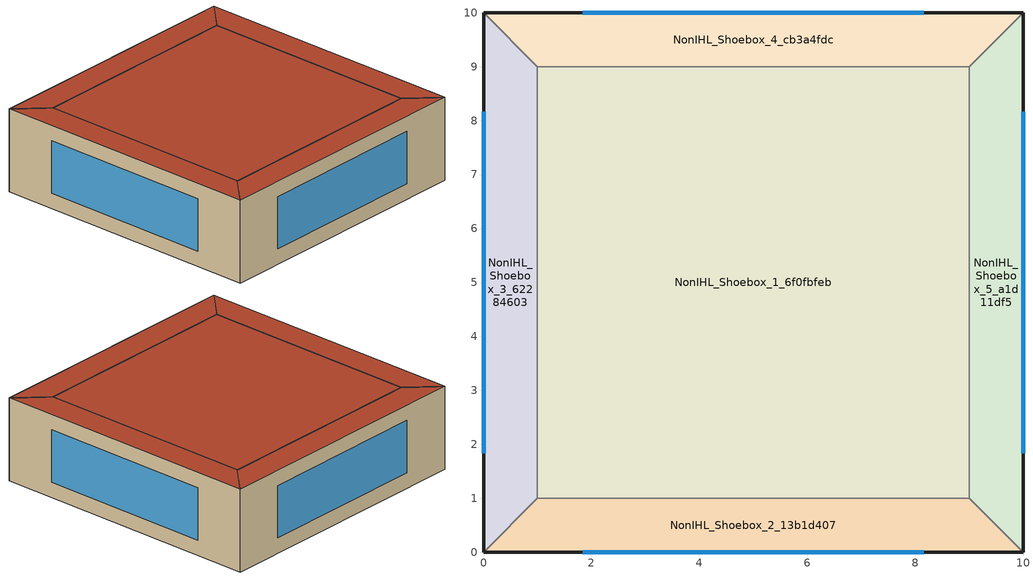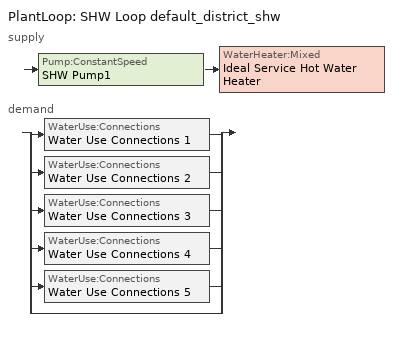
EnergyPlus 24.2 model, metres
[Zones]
NonIHL_Shoebox_1_6f0fbfeb
 floor ground (Generic Ground Slab): 9,9 9,1 1,1 1,9 z0
 wall to NonIHL_Shoebox_3_62284603 (Generic Air Boundary): 1,9 1,1 z0:3
 wall to NonIHL_Shoebox_2_13b1d407 (Generic Air Boundary): 1,1 9,1 z0:3
 wall to NonIHL_Shoebox_5_a1d11df5 (Generic Air Boundary): 9,1 9,9 z0:3
 wall to NonIHL_Shoebox_4_cb3a4fdc (Generic Air Boundary): 9,9 1,9 z0:3
 roof outside (exterior_roof): 1,9 1,1 9,1 9,9 z3
NonIHL_Shoebox_2_13b1d407
 floor ground (Generic Ground Slab): 9,1 10,0 0,0 1,1 z0
 wall outside (exterior_wall): 0,0 10,0 z0:3
 wall to NonIHL_Shoebox_5_a1d11df5 (Generic Air Boundary): 10,0 9,1 z0:3
 wall to NonIHL_Shoebox_3_62284603 (Generic Air Boundary): 1,1 0,0 z0:3
 window (Double Glazing with Low Emission Coating): 1.84,0 8.16,0 z0.55:2.45
 roof outside (exterior_roof): 0,0 10,0 9,1 1,1 z3
NonIHL_Shoebox_3_62284603
 floor ground (Generic Ground Slab): 0,10 1,9 1,1 0,0 z0
 wall outside (exterior_wall): 0,10 0,0 z0:3
 wall to NonIHL_Shoebox_4_cb3a4fdc (Generic Air Boundary): 1,9 0,10 z0:3
 window (Double Glazing with Low Emission Coating): 0,8.16 0,1.84 z0.55:2.45
 roof outside (exterior_roof): 0,10 0,0 1,1 1,9 z3
NonIHL_Shoebox_4_cb3a4fdc
 floor ground (Generic Ground Slab): 10,10 9,9 1,9 0,10 z0
 wall outside (exterior_wall): 10,10 0,10 z0:3
 wall to NonIHL_Shoebox_5_a1d11df5 (Generic Air Boundary): 9,9 10,10 z0:3
 window (Double Glazing with Low Emission Coating): 8.16,10 1.84,10 z0.55:2.45
 roof outside (exterior_roof): 0,10 1,9 9,9 10,10 z3
NonIHL_Shoebox_5_a1d11df5
 floor ground (Generic Ground Slab): 10,10 10,0 9,1 9,9 z0
 wall outside (exterior_wall): 10,0 10,10 z0:3
 window (Double Glazing with Low Emission Coating): 10,1.84 10,8.16 z0.55:2.45
 roof outside (exterior_roof): 10,10 9,9 9,1 10,0 z3
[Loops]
PlantLoop 'SHW Loop default_district_shw'
 supply: Pump:ConstantSpeed 'SHW Pump1' > WaterHeater:Mixed 'Ideal Service Hot Water Heater'
 demand: split
  | WaterUse:Connections 'Water Use Connections 1'
  | WaterUse:Connections 'Water Use Connections 2'
  | WaterUse:Connections 'Water Use Connections 3'
  | WaterUse:Connections 'Water Use Connections 4'
  | WaterUse:Connections 'Water Use Connections 5'
  | bypass
[Building]
NonIHL Archetype: North Axis {deg}=0; Terrain=City; Solar Distribution=FullExteriorWithReflections
[Site:Location]
Site 1: Latitude {deg}=0; Longitude {deg}=0; Time Zone {hr}=0; Elevation {m}=0
[Site:WaterMainsTemperature]
Calculation Method=CorrelationFromWeatherFile
[SizingPeriod:DesignDay]
Singapore Heating Design Day 99.6% Condns DB: Month=1; Day of Month=21; Day Type=WinterDesignDay; Maximum Dry-Bulb Temperature {C}=23.6; Daily Dry-Bulb Temperature Range {deltaC}=0; Dry-Bulb Temperature Range Modifier Type=DefaultMultipliers; Humidity Condition Type=Wetbulb; Wetbulb or DewPoint at Maximum Dry-Bulb {C}=23.6; Barometric Pressure {Pa}=31000; Wind Speed {m/s}=1.8; Wind Direction {deg}=359; Rain Indicator=No; Snow Indicator=No; Daylight Saving Time Indicator=No; Solar Model Indicator=ASHRAEClearSky; Sky Clearness=0; Begin Environment Reset Mode=FullResetAtBeginEnvironment
[Material] Roughness=MediumRough; Thermal Absorptance=0.9
Name | Thickness {m} | Conductivity {W/m-K} | Density {kg/m3} | Specific Heat {J/kg-K} | Solar Absorptance | Visible Absorptance
Generic 50mm Insulation | 0.05 | 0.03 | 43 | 1210 | 0.7 | 0.7
Generic HW Concrete | 0.2 | 1.95 | 2240 | 900 | 0.8 | 0.8
roofs | 0.25 | 0.303 | 1280 | 840 | 0.7 | 0.7
walls | 0.125 | 0.303 | 1280 | 840 | 0.7 | 0.7
[WindowMaterial:SimpleGlazingSystem]
Double Glazing with Low Emission Coating: U-Factor {W/m2-K}=1.6; Solar Heat Gain Coefficient=0.12; Visible Transmittance=0.6
[Construction]
Double Glazing with Low Emission Coating: Double Glazing with Low Emission Coating
exterior_roof: roofs
exterior_wall: walls
Generic Ground Slab: Generic 50mm Insulation, Generic HW Concrete
[Construction:AirBoundary]
Generic Air Boundary: None, 0
[Zone] Multiplier=1; Ceiling Height {m}=3; Part of Total Floor Area=Yes
Name | Volume {m3}
NonIHL_Shoebox_1_6f0fbfeb | 192
NonIHL_Shoebox_2_13b1d407; NonIHL_Shoebox_3_62284603; NonIHL_Shoebox_4_cb3a4fdc; NonIHL_Shoebox_5_a1d11df5 | 27
[Space] Space Type=NonIHL
Name | Zone
NonIHL_Shoebox_1_6f0fbfeb_Space | NonIHL_Shoebox_1_6f0fbfeb
NonIHL_Shoebox_2_13b1d407_Space | NonIHL_Shoebox_2_13b1d407
NonIHL_Shoebox_3_62284603_Space | NonIHL_Shoebox_3_62284603
NonIHL_Shoebox_4_cb3a4fdc_Space | NonIHL_Shoebox_4_cb3a4fdc
NonIHL_Shoebox_5_a1d11df5_Space | NonIHL_Shoebox_5_a1d11df5
[SpaceList]
NonIHL: NonIHL_Shoebox_1_6f0fbfeb_Space, NonIHL_Shoebox_4_cb3a4fdc_Space, NonIHL_Shoebox_2_13b1d407_Space, NonIHL_Shoebox_3_62284603_Space, NonIHL_Shoebox_5_a1d11df5_Space
[Lights]
NonIHL Lighting: Zone or ZoneList or Space or SpaceList=NonIHL; Schedule=Vacation; Design Level Calculation Method=Watts/Area; Watts per Floor Area {W/m2}=9.5; Return Air Fraction=0; Fraction Radiant=0.2; Fraction Visible=0.7; Fraction Replaceable=1
[People]
NonIHL People: Zone or ZoneList or Space or SpaceList=NonIHL; Number of People Schedule=Vacation; Number of People Calculation Method=People/Area; People per Floor Area {person/m2}=0.025064; Fraction Radiant=0.3; Sensible Heat Fraction=0.7; Activity Level Schedule=Activity Level
[ElectricEquipment]
NonIHL Equipment: Zone or ZoneList or Space or SpaceList=NonIHL; Schedule=Vacation; Design Level Calculation Method=Watts/Area; Watts per Floor Area {W/m2}=8; Fraction Latent=0; Fraction Radiant=0.5; Fraction Lost=0
[ZoneMixing] Schedule=Always On; Design Flow Rate Calculation Method=Flow/Zone
Name | Zone or Space | Design Flow Rate {m3/s} | Source Zone or Space
Zone Mixing 1 | NonIHL_Shoebox_1_6f0fbfeb | 1.44 | NonIHL_Shoebox_3_62284603
Zone Mixing 2 | NonIHL_Shoebox_1_6f0fbfeb | 1.44 | NonIHL_Shoebox_2_13b1d407
Zone Mixing 3 | NonIHL_Shoebox_1_6f0fbfeb | 1.44 | NonIHL_Shoebox_5_a1d11df5
Zone Mixing 4 | NonIHL_Shoebox_1_6f0fbfeb | 1.44 | NonIHL_Shoebox_4_cb3a4fdc
Zone Mixing 5 | NonIHL_Shoebox_2_13b1d407 | 0.254558 | NonIHL_Shoebox_5_a1d11df5
Zone Mixing 6 | NonIHL_Shoebox_2_13b1d407 | 1.44 | NonIHL_Shoebox_1_6f0fbfeb
Zone Mixing 7 | NonIHL_Shoebox_2_13b1d407 | 0.254558 | NonIHL_Shoebox_3_62284603
Zone Mixing 10 | NonIHL_Shoebox_3_62284603 | 0.254558 | NonIHL_Shoebox_4_cb3a4fdc
Zone Mixing 8 | NonIHL_Shoebox_3_62284603 | 0.254558 | NonIHL_Shoebox_2_13b1d407
Zone Mixing 9 | NonIHL_Shoebox_3_62284603 | 1.44 | NonIHL_Shoebox_1_6f0fbfeb
Zone Mixing 11 | NonIHL_Shoebox_4_cb3a4fdc | 0.254558 | NonIHL_Shoebox_3_62284603
Zone Mixing 12 | NonIHL_Shoebox_4_cb3a4fdc | 1.44 | NonIHL_Shoebox_1_6f0fbfeb
Zone Mixing 13 | NonIHL_Shoebox_4_cb3a4fdc | 0.254558 | NonIHL_Shoebox_5_a1d11df5
Zone Mixing 14 | NonIHL_Shoebox_5_a1d11df5 | 0.254558 | NonIHL_Shoebox_4_cb3a4fdc
Zone Mixing 15 | NonIHL_Shoebox_5_a1d11df5 | 1.44 | NonIHL_Shoebox_1_6f0fbfeb
Zone Mixing 16 | NonIHL_Shoebox_5_a1d11df5 | 0.254558 | NonIHL_Shoebox_2_13b1d407
[ZoneVentilation:DesignFlowRate] Schedule=Always On Discrete; Design Flow Rate Calculation Method=Flow/Zone; Design Flow Rate {m3/s}=0.9; Flow Rate per Floor Area {m3/s-m2}=0; Flow Rate per Person {m3/s-person}=0; Air Changes per Hour {1/hr}=0; Ventilation Type=Intake; Fan Pressure Rise {Pa}=60; Fan Total Efficiency=0.7; Constant Term Coefficient=0.606; Temperature Term Coefficient=0.03636; Velocity Term Coefficient=0.1177; Velocity Squared Term Coefficient=0; Minimum Indoor Temperature {C}=-100; Maximum Indoor Temperature {C}=100; Delta Temperature {deltaC}=-100; Minimum Outdoor Temperature {C}=-100; Maximum Outdoor Temperature {C}=100; Maximum Wind Speed {m/s}=40
Name | Zone or ZoneList or Space or SpaceList
VentilationFan_83599144..NonIHL_Shoebox_1_6f0fbfeb | NonIHL_Shoebox_1_6f0fbfeb
VentilationFan_5fbfaade..NonIHL_Shoebox_2_13b1d407 | NonIHL_Shoebox_2_13b1d407
VentilationFan_e0cdc3e5..NonIHL_Shoebox_3_62284603 | NonIHL_Shoebox_3_62284603
VentilationFan_709d3646..NonIHL_Shoebox_4_cb3a4fdc | NonIHL_Shoebox_4_cb3a4fdc
VentilationFan_81fce51d..NonIHL_Shoebox_5_a1d11df5 | NonIHL_Shoebox_5_a1d11df5
[PlantLoop]
SHW Loop default_district_shw: Fluid Type=Water; Plant Equipment Operation Scheme=SHW Loop default_district_shw Operation Schemes; Maximum Loop Temperature {C}=60; Minimum Loop Temperature {C}=10; Maximum Loop Flow Rate {m3/s}=Autosize; Minimum Loop Flow Rate {m3/s}=0; Plant Loop Volume {m3}=Autocalculate; Load Distribution Scheme=Optimal; Plant Loop Demand Calculation Scheme=SingleSetpoint; Common Pipe Simulation=None
[Sizing:Plant]
SHW Loop default_district_shw: Loop Type=Heating; Design Loop Exit Temperature {C}=60; Loop Design Temperature Difference {deltaC}=5; Sizing Option=NonCoincident; Zone Timesteps in Averaging Window=1; Coincident Sizing Factor Mode=None
[Pump:ConstantSpeed]
SHW Pump1: Design Flow Rate {m3/s}=Autosize; Design Pump Head {Pa}=29891; Design Power Consumption {W}=Autosize; Motor Efficiency=0.9; Fraction of Motor Inefficiencies to Fluid Stream=0; Pump Control Type=Intermittent; Design Power Sizing Method=PowerPerFlowPerPressure; Design Electric Power per Unit Flow Rate {W/(m3/s)}=348701.1; Design Shaft Power per Unit Flow Rate per Unit Head {W/((m3/s)-Pa)}=1.28205
[WaterHeater:Mixed]
Ideal Service Hot Water Heater: Tank Volume {m3}=0; Setpoint Temperature Schedule=Schedule Ruleset 2; Deadband Temperature Difference {deltaC}=2; Maximum Temperature Limit {C}=82.22; Heater Control Type=Modulate; Heater Maximum Capacity {W}=1000000; Heater Ignition Minimum Flow Rate {m3/s}=0; Heater Ignition Delay {s}=0; Heater Fuel Type=DistrictHeatingWater; Heater Thermal Efficiency=1; Off Cycle Parasitic Fuel Consumption Rate {W}=20; Off Cycle Parasitic Fuel Type=DistrictHeatingWater; Off Cycle Parasitic Heat Fraction to Tank=0.8; On Cycle Parasitic Fuel Consumption Rate {W}=0; On Cycle Parasitic Fuel Type=DistrictHeatingWater; On Cycle Parasitic Heat Fraction to Tank=0; Ambient Temperature Indicator=Schedule; Ambient Temperature Schedule=22C Ambient Condition; Off Cycle Loss Coefficient to Ambient Temperature {W/K}=0; Off Cycle Loss Fraction to Zone=1; On Cycle Loss Coefficient to Ambient Temperature {W/K}=0; On Cycle Loss Fraction to Zone=1; Use Side Effectiveness=1; Source Side Effectiveness=1; Use Side Design Flow Rate {m3/s}=Autosize; Source Side Design Flow Rate {m3/s}=Autosize; Indirect Water Heating Recovery Time {hr}=1.5; Source Side Flow Control Mode=IndirectHeatPrimarySetpoint
[WaterHeater:Sizing]
Ideal Service Hot Water Heater: Design Mode=PeakDraw; Time Storage Can Meet Peak Draw {hr}=0.538503; Time for Tank Recovery {hr}=0; Nominal Tank Volume for Autosizing Plant Connections {m3}=1
[WaterUse:Connections] Hot Water Supply Temperature Schedule=60.0C Hot Water; Drain Water Heat Exchanger Type=None; Drain Water Heat Exchanger Destination=Plant
Name | Water Use Equipment 1
Water Use Connections 1 | NonIHL Hot Water..NonIHL_Shoebox_1_6f0fbfeb
Water Use Connections 2 | NonIHL Hot Water..NonIHL_Shoebox_2_13b1d407
Water Use Connections 3 | NonIHL Hot Water..NonIHL_Shoebox_3_62284603
Water Use Connections 4 | NonIHL Hot Water..NonIHL_Shoebox_4_cb3a4fdc
Water Use Connections 5 | NonIHL Hot Water..NonIHL_Shoebox_5_a1d11df5
[WaterUse:Equipment] Flow Rate Fraction Schedule=Vacation; Target Temperature Schedule=60.0C Hot Water; Sensible Fraction Schedule=0.2 Hot Water Sensible Fraction; Latent Fraction Schedule=0.05 Hot Water Latent Fraction
Name | Peak Flow Rate {m3/s} | Zone
NonIHL Hot Water..NonIHL_Shoebox_1_6f0fbfeb | 3.24107e-07 | NonIHL_Shoebox_1_6f0fbfeb
NonIHL Hot Water..NonIHL_Shoebox_2_13b1d407 | 4.55775e-08 | NonIHL_Shoebox_2_13b1d407
NonIHL Hot Water..NonIHL_Shoebox_3_62284603 | 4.55775e-08 | NonIHL_Shoebox_3_62284603
NonIHL Hot Water..NonIHL_Shoebox_4_cb3a4fdc | 4.55775e-08 | NonIHL_Shoebox_4_cb3a4fdc
NonIHL Hot Water..NonIHL_Shoebox_5_a1d11df5 | 4.55775e-08 | NonIHL_Shoebox_5_a1d11df5
[PlantEquipmentOperationSchemes]
SHW Loop default_district_shw Operation Schemes: Control Scheme 1=SHW Loop default_district_shw Heating Operation Scheme; Control Scheme 1 Schedule=Always On Discrete
[PlantEquipmentOperation:HeatingLoad]
SHW Loop default_district_shw Heating Operation Scheme: Load Range 1 Lower Limit {W}=0; Load Range 1 Upper Limit {W}=1000000000; Range 1 Equipment List=SHW Loop default_district_shw Heating Equipment List
[PlantEquipmentList]
SHW Loop default_district_shw Heating Equipment List: Ideal Service Hot Water Heater
[SetpointManager:Scheduled]
Setpoint Manager Scheduled 1: Control Variable=Temperature; Schedule=60C Hot Water
[Schedule:Day:Interval]
Building Occupancy_Sunday; Schedule Day 1; Building Occupancy_Monday_SmrDsn_WntrDsn 1; Building Occupancy_Hol 1: No, 24:00, 0
Schedule Day 2; Building Occupancy_Monday_SmrDsn 1: No, 07:00, 0, 11:00, 1, 17:00, 0.5, 24:00, 0
Activity Level_Day Schedule: No, 24:00, 120
Always On_Day Schedule: No, 24:00, 1
Schedule Day 3; Schedule Day 6; Schedule Day 8: No, 24:00, 60
Schedule Day 4: No, 24:00, 0.2
Schedule Day 5: No, 24:00, 0.05
Schedule Day 9: No, 24:00, 22
[Schedule:Week:Daily]
Vacation Week Rule - Jan1-Nov11: Building Occupancy_Sunday, Schedule Day 2, Schedule Day 2, Schedule Day 2, Schedule Day 2, Schedule Day 2, Building Occupancy_Sunday, Building Occupancy_Hol 1, Building Occupancy_Monday_SmrDsn 1, Building Occupancy_Monday_SmrDsn_WntrDsn 1, Building Occupancy_Sunday, Building Occupancy_Sunday
Vacation Week Rule - Nov12-Nov18: Building Occupancy_Sunday, Schedule Day 2, Schedule Day 2, Schedule Day 2, Schedule Day 1, Schedule Day 1, Schedule Day 1, Building Occupancy_Hol 1, Building Occupancy_Monday_SmrDsn 1, Building Occupancy_Monday_SmrDsn_WntrDsn 1, Building Occupancy_Sunday, Building Occupancy_Sunday
Vacation Week Rule - Nov19-Dec30: Schedule Day 1, Schedule Day 1, Schedule Day 1, Schedule Day 1, Schedule Day 1, Schedule Day 1, Schedule Day 1, Building Occupancy_Hol 1, Building Occupancy_Monday_SmrDsn 1, Building Occupancy_Monday_SmrDsn_WntrDsn 1, Building Occupancy_Sunday, Building Occupancy_Sunday
Vacation Week Rule - Dec31-Dec31: Building Occupancy_Sunday, Schedule Day 1, Schedule Day 1, Schedule Day 1, Schedule Day 1, Schedule Day 1, Schedule Day 1, Building Occupancy_Hol 1, Building Occupancy_Monday_SmrDsn 1, Building Occupancy_Monday_SmrDsn_WntrDsn 1, Building Occupancy_Sunday, Building Occupancy_Sunday
Activity Level Week Rule - Jan1-Dec31: Activity Level_Day Schedule, Activity Level_Day Schedule, Activity Level_Day Schedule, Activity Level_Day Schedule, Activity Level_Day Schedule, Activity Level_Day Schedule, Activity Level_Day Schedule, Activity Level_Day Schedule, Activity Level_Day Schedule, Activity Level_Day Schedule, Activity Level_Day Schedule, Activity Level_Day Schedule
Always On Week Rule - Jan1-Dec31: Always On_Day Schedule, Always On_Day Schedule, Always On_Day Schedule, Always On_Day Schedule, Always On_Day Schedule, Always On_Day Schedule, Always On_Day Schedule, Always On_Day Schedule, Always On_Day Schedule, Always On_Day Schedule, Always On_Day Schedule, Always On_Day Schedule
0.05 Hot Water Latent Fraction Week Rule - Jan1-Dec31: Schedule Day 5, Schedule Day 5, Schedule Day 5, Schedule Day 5, Schedule Day 5, Schedule Day 5, Schedule Day 5, Schedule Day 5, Schedule Day 5, Schedule Day 5, Schedule Day 5, Schedule Day 5
0.2 Hot Water Sensible Fraction Week Rule - Jan1-Dec31: Schedule Day 4, Schedule Day 4, Schedule Day 4, Schedule Day 4, Schedule Day 4, Schedule Day 4, Schedule Day 4, Schedule Day 4, Schedule Day 4, Schedule Day 4, Schedule Day 4, Schedule Day 4
22C Ambient Condition Week Rule - Jan1-Dec31: Schedule Day 9, Schedule Day 9, Schedule Day 9, Schedule Day 9, Schedule Day 9, Schedule Day 9, Schedule Day 9, Schedule Day 9, Schedule Day 9, Schedule Day 9, Schedule Day 9, Schedule Day 9
60.0C Hot Water Week Rule - Jan1-Dec31: Schedule Day 3, Schedule Day 3, Schedule Day 3, Schedule Day 3, Schedule Day 3, Schedule Day 3, Schedule Day 3, Schedule Day 3, Schedule Day 3, Schedule Day 3, Schedule Day 3, Schedule Day 3
60C Hot Water Week Rule - Jan1-Dec31: Schedule Day 6, Schedule Day 6, Schedule Day 6, Schedule Day 6, Schedule Day 6, Schedule Day 6, Schedule Day 6, Schedule Day 6, Schedule Day 6, Schedule Day 6, Schedule Day 6, Schedule Day 6
Schedule Ruleset 2 Week Rule - Jan1-Dec31: Schedule Day 8, Schedule Day 8, Schedule Day 8, Schedule Day 8, Schedule Day 8, Schedule Day 8, Schedule Day 8, Schedule Day 8, Schedule Day 8, Schedule Day 8, Schedule Day 8, Schedule Day 8
[Schedule:Year]
Vacation: Vacation Week Rule - Jan1-Nov11, 1, 1, 11, 11, Vacation Week Rule - Nov12-Nov18, 11, 12, 11, 18, Vacation Week Rule - Nov19-Dec30, 11, 19, 12, 30, Vacation Week Rule - Dec31-Dec31, 12, 31, 12, 31
Activity Level: Activity Level Week Rule - Jan1-Dec31, 1, 1, 12, 31
Always On: Always On Week Rule - Jan1-Dec31, 1, 1, 12, 31
0.05 Hot Water Latent Fraction: 0.05 Hot Water Latent Fraction Week Rule - Jan1-Dec31, 1, 1, 12, 31
0.2 Hot Water Sensible Fraction: 0.2 Hot Water Sensible Fraction Week Rule - Jan1-Dec31, 1, 1, 12, 31
22C Ambient Condition: 22C Ambient Condition Week Rule - Jan1-Dec31, 1, 1, 12, 31
60.0C Hot Water: 60.0C Hot Water Week Rule - Jan1-Dec31, 1, 1, 12, 31
60C Hot Water: 60C Hot Water Week Rule - Jan1-Dec31, 1, 1, 12, 31
Schedule Ruleset 2: Schedule Ruleset 2 Week Rule - Jan1-Dec31, 1, 1, 12, 31
[Schedule:Constant]
Always On Discrete: OnOff, 1
